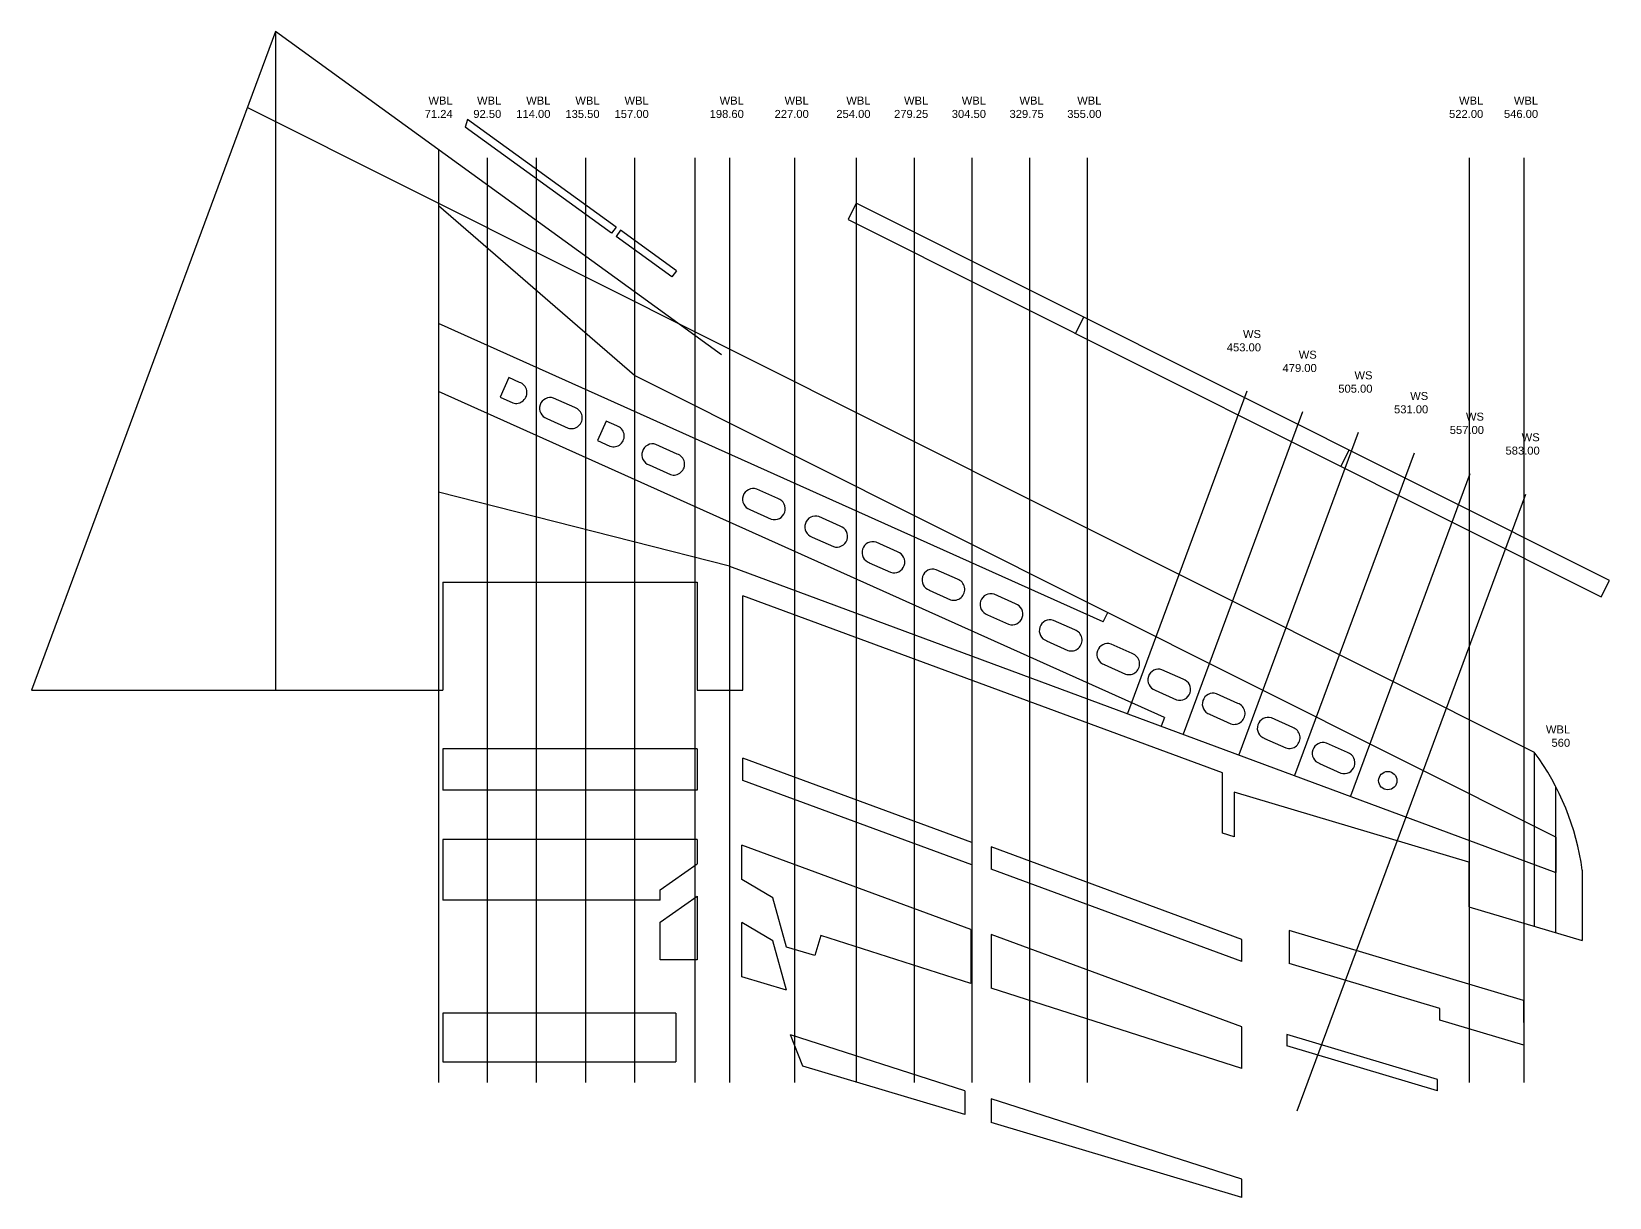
# Model space of a CAD drawing. Header units: millimetres. Extents: x 4754 to 10367, y 367 to 2510.
# Drawn here: x 8065 to 8755, y 1633 to 2143 of the extents above; entities that cross this region are included whole.
import ezdxf

# ---------------------------------------------------------------- set-up
doc = ezdxf.new("R2010")
doc.units = ezdxf.units.MM
doc.layers.get('Defpoints').update_dxf_attribs({"color": 2})
for name, color, linetype in [('图层1', 130, 'Continuous'), ('图层3', 1, 'Continuous'), ('标注', 3, 'Continuous')]:
    doc.layers.add(name, color=color, linetype=linetype)
doc.layers.add('图层2', color=6, linetype='Continuous', plot=False)
doc.styles.get("Standard").update_dxf_attribs({"font": 'arial.ttf'})

msp = doc.modelspace()

# ---------------------------------------------------------------- linework, layer by layer
at = {"layer": 'Defpoints'}
for p, q in [((8255.77731, 2104.45745), (8254.77944, 2101.14693)), ((8318.79214, 2054.70861), (8254.77944, 2101.14693)), ((8320.70973, 2057.35191), (8255.77731, 2104.45745)), ((8425.80062, 2067.85887), (8422.21863, 2060.70868)), ((8755.21694, 1902.83303), (8425.80062, 2067.85887)), ((8320.70973, 2057.35191), (8318.79214, 2054.70861)), ((8422.21863, 2060.70868), (8751.63634, 1895.68215)), ((8322.72809, 2056.03658), (8320.81049, 2053.39328)), ((8345.14813, 2035.73742), (8320.81049, 2053.39328)), ((8347.10211, 2038.35433), (8322.72809, 2056.03658)), ((8347.10211, 2038.35433), (8345.14813, 2035.73742)), ((8525.24435, 2018.0411), (8521.66236, 2010.89092)), ((8641.25767, 1959.92257), (8637.67568, 1952.77238)), ((8751.63589, 1895.68237), (8755.21694, 1902.83303)), ((8586.03773, 1818.7407), (8376.21123, 1896.10228)), ((8244.91579, 1829.23021), (8244.91579, 1811.09994)), ((8356.21123, 1829.23021), (8244.91579, 1829.23021)), ((8356.21123, 1829.23021), (8356.21123, 1811.09994)), ((8476.31123, 1788.20887), (8376.21123, 1825.11505)), ((8376.21123, 1815.30106), (8376.21123, 1825.11505)), ((8476.31123, 1778.50008), (8376.13972, 1815.32735)), ((8356.21123, 1811.09994), (8244.91579, 1811.09994)), ((8244.91579, 1789.52991), (8244.91579, 1763.08948)), ((8356.21123, 1789.52991), (8244.91579, 1789.52991)), ((8356.21123, 1789.52991), (8356.21123, 1778.91366)), ((8476.31123, 1788.20887), (8476.31123, 1778.50008)), ((8375.73535, 1772.04814), (8375.73535, 1787.08751)), ((8475.83535, 1750.18133), (8375.73535, 1787.08751)), ((8594.47564, 1745.83356), (8484.74915, 1786.28896)), ((8484.74915, 1786.28896), (8484.74915, 1776.58017)), ((8340.04856, 1767.52918), (8356.21123, 1778.91366)), ((8594.47564, 1736.24008), (8484.74915, 1776.58017)), ((8340.04856, 1763.08948), (8340.04856, 1767.52918)), ((8389.28535, 1764.03693), (8375.73535, 1772.04814)), ((8340.04856, 1763.08948), (8244.91579, 1763.08948)), ((8340.04856, 1753.42571), (8356.21123, 1764.81019)), ((8356.21123, 1764.81019), (8356.21123, 1736.86431)), ((8395.33535, 1742.4516), (8389.28535, 1764.03693)), ((8340.04856, 1736.86431), (8340.04856, 1753.42571)), ((8375.73535, 1729.50611), (8375.73535, 1753.25587)), ((8389.28535, 1745.24466), (8375.73535, 1753.25587)), ((8410.29895, 1747.56422), (8407.67571, 1738.77041)), ((8475.83535, 1726.6004), (8410.29895, 1747.56422)), ((8475.83535, 1750.18133), (8475.83535, 1726.6004)), ((8594.47564, 1707.59294), (8484.74915, 1748.04834)), ((8484.74915, 1748.04834), (8484.74915, 1724.46742)), ((8717.68648, 1719.10852), (8615.09341, 1749.71253)), ((8615.09341, 1749.71253), (8615.09341, 1735.2736)), ((8395.33535, 1723.65933), (8389.28535, 1745.24466)), ((8407.67571, 1738.77041), (8395.33535, 1742.4516)), ((8594.47564, 1736.24008), (8594.47564, 1745.83356)), ((8356.21123, 1736.86431), (8340.04856, 1736.86431)), ((8681.0317, 1715.60389), (8615.09341, 1735.2736)), ((8395.33535, 1723.65933), (8375.73535, 1729.50611)), ((8594.47564, 1689.36805), (8484.74915, 1724.46742)), ((8717.68648, 1719.10852), (8717.81148, 1699.62124)), ((8244.91579, 1713.65784), (8244.91579, 1692.33303)), ((8346.81123, 1713.65784), (8244.91579, 1713.65784)), ((8346.81123, 1713.65784), (8346.81123, 1692.33303)), ((8681.0317, 1710.59282), (8681.0317, 1715.60389)), ((8594.47564, 1689.36805), (8594.47564, 1707.59294)), ((8717.81148, 1699.62124), (8681.0317, 1710.59282)), ((8402.39797, 1690.45307), (8396.95881, 1704.08591)), ((8473.31424, 1679.6613), (8396.95881, 1704.08591)), ((8614.14388, 1704.31808), (8614.14388, 1699.30701)), ((8680.08217, 1684.64837), (8614.14388, 1704.31808)), ((8680.08217, 1679.6373), (8614.14388, 1699.30701)), ((8244.91579, 1692.33303), (8346.81123, 1692.33303)), ((8473.31424, 1669.29841), (8402.39797, 1690.45307)), ((8680.08217, 1679.6373), (8680.08217, 1684.64837)), ((8473.31424, 1679.6613), (8473.31424, 1669.29841)), ((8594.47564, 1640.98221), (8484.74915, 1676.08158)), ((8484.74915, 1676.08158), (8484.74915, 1665.71869)), ((8594.47564, 1632.98675), (8484.74915, 1665.71869)), ((8594.47564, 1632.98675), (8594.47564, 1640.98221))]:
    msp.add_line(p, q, dxfattribs=at)
at = {"layer": '图层1'}
for p, q in [((8171.81123, 2142.96915), (8065.07898, 1854.87235)), ((8171.81123, 2142.96915), (8171.81123, 1854.87235)), ((8366.81123, 2001.50546), (8171.81123, 2142.96915)), ((8171.81123, 2142.96915), (8171.81123, 1982.63815)), ((8159.50051, 2109.73945), (8722.36269, 1827.76555)), ((8244.91579, 1902.13956), (8244.91579, 1854.87235)), ((8244.91579, 1902.13956), (8356.21123, 1902.13956)), ((8356.21123, 1902.13956), (8356.21123, 1854.87235)), ((8376.21123, 1854.87235), (8376.21123, 1896.10228)), ((8586.03773, 1818.7407), (8376.21123, 1896.10228)), ((8065.07898, 1854.87235), (8244.91579, 1854.87235)), ((8356.21123, 1854.87235), (8376.21123, 1854.87235)), ((8722.36373, 1827.76415), (8722.36373, 1751.6134)), ((8586.03773, 1792.2801), (8586.03773, 1818.7407)), ((8693.68623, 1779.61803), (8591.09316, 1810.22203)), ((8591.09316, 1810.22203), (8591.09316, 1790.77204)), ((8731.81123, 1748.79517), (8731.81123, 1812.53732)), ((8591.09316, 1790.77204), (8586.03773, 1792.2801)), ((8693.68623, 1779.61803), (8693.68623, 1760.16804)), ((8743.31123, 1776.18317), (8743.31123, 1745.36466)), ((8693.68623, 1760.16804), (8743.31123, 1745.36466))]:
    msp.add_line(p, q, dxfattribs=at)
msp.add_arc((8632.82423, 1761.35738), 111.47727, 7.64262724, 36.56239601, dxfattribs=at)
at = {"layer": '图层2'}
for p, q in [((8243.05123, 2091.28775), (8243.05123, 1854.87235)), ((8328.81123, 1992.53201), (8243.05123, 2066.76824)), ((8731.81123, 1790.64337), (8328.81123, 1992.53201)), ((8370.41123, 1909.0621), (8243.05123, 1941.4295)), ((8370.41123, 1909.0621), (8731.81123, 1775.17296)), ((8731.81123, 1790.64337), (8731.81123, 1775.17296))]:
    msp.add_line(p, q, dxfattribs=at)
at = {"layer": '图层3'}
for p, q in [((8243.05123, 2087.7015), (8243.05123, 1683.28273)), ((8264.31113, 2087.7015), (8264.31113, 1683.28273)), ((8285.81123, 2087.7015), (8285.81123, 1683.28273)), ((8307.31123, 2087.7015), (8307.31123, 1683.28273)), ((8328.81123, 2087.7015), (8328.81123, 1683.28273)), ((8355.21123, 2087.7015), (8355.21123, 1683.28273)), ((8370.41123, 2087.7015), (8370.41123, 1683.28273)), ((8398.81123, 2087.7015), (8398.81123, 1683.28273)), ((8451.06123, 2087.7015), (8451.06123, 1683.28273)), ((8476.31123, 2087.7015), (8476.31123, 1683.28273)), ((8501.56123, 2087.7015), (8501.56123, 1683.28273)), ((8693.81123, 2087.7015), (8693.81123, 1683.28273)), ((8717.81123, 2087.7015), (8717.81123, 1683.28273)), ((8533.75973, 1884.74153), (8243.05123, 2015.24072)), ((8273.88867, 1991.61421), (8270.04122, 1983.04339)), ((8560.64372, 1842.97481), (8243.05123, 1985.54224)), ((8596.59714, 1985.5972), (8544.36732, 1844.61597)), ((8620.97779, 1976.56482), (8568.74797, 1835.58358)), ((8316.42327, 1972.59688), (8312.57583, 1964.02606)), ((8645.35844, 1967.53243), (8593.12862, 1826.5512)), ((8669.73909, 1958.50005), (8617.50927, 1817.51881)), ((8694.11974, 1949.46766), (8641.88992, 1808.48643)), ((8718.50038, 1940.43528), (8618.55942, 1670.66983)), ((8533.75973, 1884.74153), (8535.80953, 1888.83324)), ((8560.64372, 1842.97481), (8559.21401, 1839.11566))]:
    msp.add_line(p, q, dxfattribs=at)
for points in [[(8270.04122, 1983.04339), (8275.54111, 1980.57449, 1), (8278.54276, 1989.52499), (8273.88867, 1991.61421)], [(8290.42896, 1973.69484), (8299.73715, 1969.51639, 1), (8302.7388, 1978.46688), (8293.43061, 1982.64534, 1), (8290.49822, 1973.69241)], [(8312.57583, 1964.02606), (8318.07571, 1961.55716, 1), (8321.07737, 1970.50766), (8316.42327, 1972.59688)], [(8335.1774, 1953.40931), (8344.48559, 1949.23086, 1), (8347.48725, 1958.18136), (8338.17906, 1962.35981, 1), (8335.24667, 1953.40688)], [(8379.2346, 1933.90448), (8388.54279, 1929.72603, 1), (8391.54444, 1938.67653), (8382.23625, 1942.85498, 1), (8379.30387, 1933.90205)], [(8406.46275, 1921.87268), (8415.77094, 1917.69423, 1), (8418.7726, 1926.64472), (8409.46441, 1930.82318, 1), (8406.53202, 1921.87025)], [(8431.48278, 1910.62496), (8440.79097, 1906.44651, 1), (8443.79262, 1915.397), (8434.48443, 1919.57546, 1), (8431.55204, 1910.62253)], [(8457.70685, 1898.63792), (8467.01505, 1894.45947, 1), (8470.0167, 1903.40997), (8460.70851, 1907.58842, 1), (8457.77612, 1898.63549)], [(8483.13102, 1887.88197), (8492.43922, 1883.70352, 1), (8495.44087, 1892.65401), (8486.13268, 1896.83247, 1), (8483.20029, 1887.87954)], [(8509.01624, 1876.46496), (8518.32443, 1872.28651, 1), (8521.32609, 1881.23701), (8512.0179, 1885.41546, 1), (8509.08551, 1876.46253)], [(8534.22257, 1866.07746), (8543.53077, 1861.89901, 1), (8546.53242, 1870.84951), (8537.22423, 1875.02796, 1), (8534.29184, 1866.07503)], [(8556.51151, 1854.88581), (8565.8197, 1850.70736, 1), (8568.82136, 1859.65786), (8559.51317, 1863.83631, 1), (8556.58078, 1854.88338)], [(8580.30427, 1844.34787), (8589.61246, 1840.16942, 1), (8592.61412, 1849.11992), (8583.30593, 1853.29837, 1), (8580.37354, 1844.34544)], [(8604.36846, 1833.78124), (8613.67665, 1829.60278, 1), (8616.67831, 1838.55328), (8607.37011, 1842.73173, 1), (8604.43773, 1833.7788)], [(8628.40586, 1822.79351), (8637.71405, 1818.61506, 1), (8640.71571, 1827.56556), (8631.40752, 1831.74401, 1), (8628.47513, 1822.79108)]]:
    msp.add_lwpolyline(points, format="xyb", dxfattribs=at)
msp.add_circle((8658.28069, 1815.30464), 4.00884, dxfattribs=at)
at = {"layer": '标注', "color": 3}
for p, q in [((8425.81123, 2087.7015), (8425.81123, 1683.28273)), ((8526.81123, 2087.7015), (8526.81123, 1683.28273))]:
    msp.add_line(p, q, dxfattribs=at)

# ---------------------------------------------------------------- texts
at = {"layer": '图层3', "char_height": 3.5, "attachment_point": 3}
for s, width, insert in [('WBL 71.24', 21.9726435, (8249.26564, 2114.51991)), ('WBL 92.50', 21.9726435, (8270.52553, 2114.51991)), ('WBL 114.00', 21.9726435, (8292.02564, 2114.51991)), ('WBL 135.50', 21.9726435, (8313.52564, 2114.51991)), ('WBL 157.00', 21.9726435, (8335.02564, 2114.51991)), ('WBL 198.60', 21.9726435, (8376.62564, 2114.51991)), ('WBL 227.00', 21.9726435, (8405.02564, 2114.51991)), ('WBL 254.00', 21.9726435, (8432.02564, 2114.51991)), ('WBL 279.25', 21.9726435, (8457.27564, 2114.51991)), ('WBL 304.50', 20.6182881, (8482.52564, 2114.51991)), ('WBL 329.75', 21.9726435, (8507.77564, 2114.51991)), ('WBL 355.00', 21.9726435, (8533.02564, 2114.51991)), ('WBL 522.00', 21.9726435, (8700.02564, 2114.51991)), ('WBL 546.00', 21.9726435, (8724.02564, 2114.51991)), ('WS 453.00', 21.9726435, (8602.81155, 2012.41561)), ('WS 479.00', 21.9726435, (8627.1922, 2003.38323)), ('WS 505.00', 21.9726435, (8651.57284, 1994.35084)), ('WS 531.00', 21.9726435, (8675.95349, 1985.31846)), ('WS 557.00', 21.9726435, (8700.33414, 1976.28607)), ('WS 583.00', 21.9726435, (8724.71479, 1967.25369)), ('WBL 560', 16.2898043, (8738.02564, 1839.44718))]:
    msp.add_mtext_dynamic_manual_height_columns(s, width=width, gutter_width=12.5, heights=[0], dxfattribs=dict(at, insert=insert))

doc.saveas('drawing.dxf')
